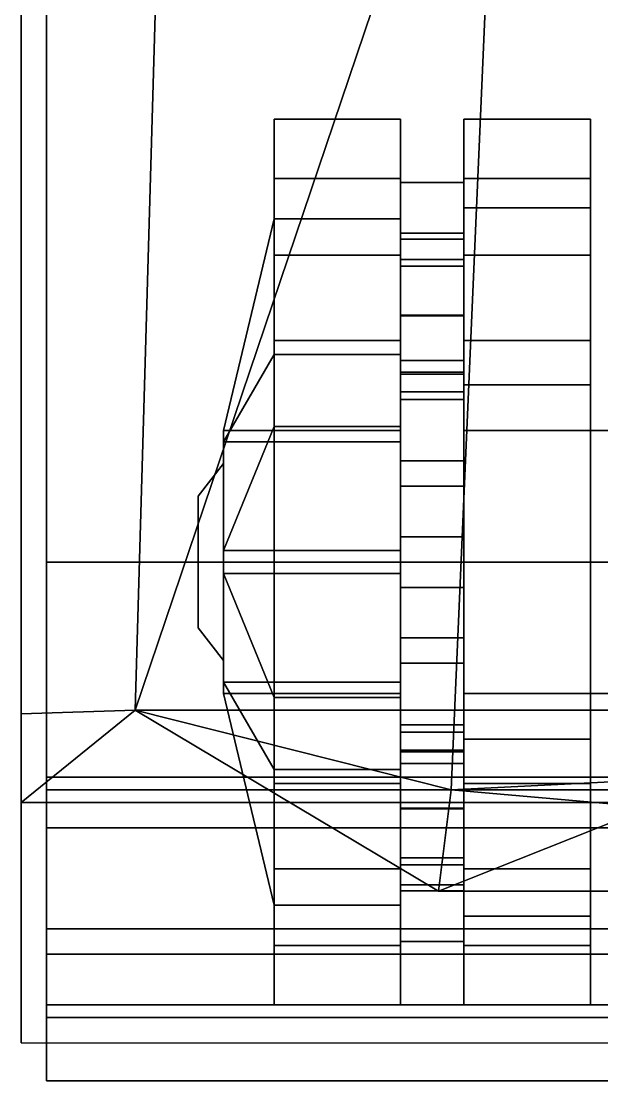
# Model space of a CAD drawing. Header units: millimetres. Extents: x -1.7 to 1.6, y -3.2 to 7.1.
# Drawn here: x -1.65 to -1.191, y -3.2 to -2.363 of the extents above; entities that cross this region are included whole.
import ezdxf

# ---------------------------------------------------------------- set-up
doc = ezdxf.new("R2010")
doc.units = ezdxf.units.MM
doc.header["$MEASUREMENT"] = 0
for name, color, linetype in [('fenders', 6, 'Continuous'), ('tracks', 3, 'Continuous'), ('wheels', 2, 'Continuous')]:
    doc.layers.add(name, color=color, linetype=linetype)

msp = doc.modelspace()

# ---------------------------------------------------------------- linework, layer by layer
for points in [[(-1.27, -2.05, 1.76), (-1.27, 1.36, 1.76), (-1.43, 1.61, 1.36071), (-1.56, -2.90717, 1.16)], [(-1.31, -2.97, 1.68), (-1.27, -2.05, 1.76), (-1.56, -2.90717, 1.16)], [(-0.91, -2.95, 1.68174), (-0.91, -2.08, 1.75739), (-1.27, -2.05, 1.76), (-1.31, -2.97, 1.68)], [(-1.56, -2.90717, 1.16), (-1.56, -2.90717, 1.16), (-1.32, -3.05, 1.66), (-1.31, -2.97, 1.68)], [(-1.56, -2.90717, 1.16), (-1.56, -2.90717, 1.16), (-0.96, -2.90717, 1.16), (-1.32, -3.05, 1.66)], [(-0.96, -2.90717, 1.16), (-0.71, -3.04234, 1.63317), (-0.71, -3.05, 1.66), (-1.32, -3.05, 1.66)], [(1.31, -2.97, 1.68), (0.91, -2.95, 1.68174), (-0.91, -2.95, 1.68174), (-1.31, -2.97, 1.68)], [(-1.31, -2.97, 1.68), (-1.32, -3.05, 1.66), (-0.71, -3.05, 1.66), (-0.71, -3.02282, 1.6668)], [(-1.31, -2.97, 1.68), (-0.71, -3.02282, 1.6668), (0.71, -3.02282, 1.6668), (1.31, -2.97, 1.68)]]:
    msp.add_3dface(points)
at = {"layer": 'fenders'}
for points in [[(-1.65, 2.56632, 1.36366), (-1.65, -2.91999, 1.12004), (-1.65, -2.90999, 1.16004), (-1.65, 2.57631, 1.40362)], [(-1.65, 2.57631, 1.40362), (-1.65, -2.90998, 1.16008), (-1.56, -2.90717, 1.16), (-1.43, 1.61, 1.36071)], [(-1.56, -2.90717, 1.16), (-1.65, -2.98, 1.15), (-0.96, -2.98, 1.15), (-0.96, -2.90717, 1.16)], [(-1.65, -2.90998, 1.16008), (-1.65, -2.98, 1.15), (-1.65, -2.98, 1.15), (-1.56, -2.90717, 1.16)], [(-1.65, -2.91998, 1.12008), (-1.65, -2.97, 1.12), (-1.65, -2.98, 1.15), (-1.65, -2.90998, 1.16008)], [(-1.65, -2.97, 1.12), (-1.65, -3.14, 0.95), (-1.65, -3.17, 0.97), (-1.65, -2.98, 1.15)], [(-1.65, -2.98, 1.15), (-1.65, -3.17, 0.97), (-0.96, -3.17, 0.97), (-0.96, -2.98, 1.15)]]:
    msp.add_3dface(points, dxfattribs=at)
at = {"layer": 'tracks'}
for points in [[(-1.03, -2.79, 1.04), (-1.03, -1.58, 1.09), (-1.63, -1.58, 1.09), (-1.63, -2.79, 1.04)], [(-1.63, -1.58, 1.09), (-1.63, -1.58, 1.03), (-1.63, -2.79, 0.98), (-1.63, -2.79, 1.04)], [(-1.63, -2.79, 0.98), (-1.63, -1.58, 1.03), (-1.03, -1.58, 1.03), (-1.03, -2.79, 0.98)], [(-1.63, -3, 0.26), (-1.63, -2.96, 0.32), (-1.63, -2.1, 0.08), (-1.63, -2.1, 0.01)], [(-1.03, -2.1, 0.01), (-1.03, -3, 0.26), (-1.63, -3, 0.26), (-1.63, -2.1, 0.01)], [(-1.63, -2.1, 0.08), (-1.63, -2.96, 0.32), (-1.03, -2.96, 0.32), (-1.03, -2.1, 0.08)], [(-1.03, -2.98, 0.99), (-1.03, -2.79, 1.04), (-1.63, -2.79, 1.04), (-1.63, -2.98, 0.99)], [(-1.63, -2.79, 1.04), (-1.63, -2.79, 0.98), (-1.63, -2.97, 0.93), (-1.63, -2.98, 0.99)], [(-1.63, -2.97, 0.93), (-1.63, -2.79, 0.98), (-1.03, -2.79, 0.98), (-1.03, -2.97, 0.93)], [(-1.63, -2.96, 0.32), (-1.63, -3.08, 0.43), (-1.03, -3.08, 0.43), (-1.03, -2.96, 0.32)], [(-1.63, -3.15, 0.41), (-1.63, -3.08, 0.43), (-1.63, -2.96, 0.32), (-1.63, -3, 0.26)], [(-1.63, -2.98, 0.99), (-1.63, -2.97, 0.93), (-1.63, -3.1, 0.8), (-1.63, -3.15, 0.84)], [(-1.63, -3.1, 0.8), (-1.63, -2.97, 0.93), (-1.03, -2.97, 0.93), (-1.03, -3.1, 0.8)], [(-1.03, -3.15, 0.84), (-1.03, -2.98, 0.99), (-1.63, -2.98, 0.99), (-1.63, -3.15, 0.84)], [(-1.03, -3, 0.26), (-1.03, -3.15, 0.41), (-1.63, -3.15, 0.41), (-1.63, -3, 0.26)], [(-1.63, -3.08, 0.43), (-1.63, -3.14, 0.57), (-1.03, -3.14, 0.57), (-1.03, -3.08, 0.43)], [(-1.63, -3.2, 0.56), (-1.63, -3.14, 0.57), (-1.63, -3.08, 0.43), (-1.63, -3.15, 0.41)], [(-1.63, -3.15, 0.84), (-1.63, -3.1, 0.8), (-1.63, -3.14, 0.67), (-1.63, -3.2, 0.69)], [(-1.63, -3.14, 0.67), (-1.63, -3.1, 0.8), (-1.03, -3.1, 0.8), (-1.03, -3.14, 0.67)], [(-1.63, -3.14, 0.57), (-1.63, -3.14, 0.67), (-1.03, -3.14, 0.67), (-1.03, -3.14, 0.57)], [(-1.63, -3.2, 0.69), (-1.63, -3.14, 0.67), (-1.63, -3.14, 0.57), (-1.63, -3.2, 0.56)], [(-1.03, -3.15, 0.41), (-1.03, -3.2, 0.56), (-1.63, -3.2, 0.56), (-1.63, -3.15, 0.41)], [(-1.03, -3.2, 0.69), (-1.03, -3.15, 0.84), (-1.63, -3.15, 0.84), (-1.63, -3.2, 0.69)], [(-1.03, -3.2, 0.56), (-1.03, -3.2, 0.69), (-1.63, -3.2, 0.69), (-1.63, -3.2, 0.56)]]:
    msp.add_3dface(points, dxfattribs=at)
at = {"layer": 'wheels'}
for points in [[(-1.35, -2.48689, 0.805), (-1.35, -2.44, 0.63), (-1.45, -2.44, 0.63), (-1.45, -2.48689, 0.805)], [(-1.35, -2.44, 0.63), (-1.35, -2.48689, 0.455), (-1.45, -2.48689, 0.455), (-1.45, -2.44, 0.63)], [(-1.45, -2.48689, 0.805), (-1.45, -2.44, 0.63), (-1.45, -2.49, 0.63), (-1.45, -2.53019, 0.78)], [(-1.45, -2.44, 0.63), (-1.45, -2.48689, 0.455), (-1.45, -2.53019, 0.48), (-1.45, -2.49, 0.63)], [(-1.35, -2.53019, 0.78), (-1.35, -2.49, 0.63), (-1.35, -2.44, 0.63), (-1.35, -2.48689, 0.805)], [(-1.35, -2.49, 0.63), (-1.35, -2.53019, 0.48), (-1.35, -2.48689, 0.455), (-1.35, -2.44, 0.63)], [(-1.2, -2.48689, 0.805), (-1.2, -2.44, 0.63), (-1.3, -2.44, 0.63), (-1.3, -2.48689, 0.805)], [(-1.2, -2.44, 0.63), (-1.2, -2.48689, 0.455), (-1.3, -2.48689, 0.455), (-1.3, -2.44, 0.63)], [(-1.3, -2.48689, 0.805), (-1.3, -2.44, 0.63), (-1.3, -2.49, 0.63), (-1.3, -2.53019, 0.78)], [(-1.3, -2.44, 0.63), (-1.3, -2.48689, 0.455), (-1.3, -2.53019, 0.48), (-1.3, -2.49, 0.63)], [(-1.2, -2.53019, 0.78), (-1.2, -2.49, 0.63), (-1.2, -2.44, 0.63), (-1.2, -2.48689, 0.805)], [(-1.2, -2.49, 0.63), (-1.2, -2.53019, 0.48), (-1.2, -2.48689, 0.455), (-1.2, -2.44, 0.63)], [(-1.35, -2.615, 0.93311), (-1.35, -2.48689, 0.805), (-1.45, -2.48689, 0.805), (-1.45, -2.615, 0.93311)], [(-1.35, -2.48689, 0.455), (-1.35, -2.615, 0.32689), (-1.45, -2.615, 0.32689), (-1.45, -2.48689, 0.455)], [(-1.45, -2.615, 0.93311), (-1.45, -2.48689, 0.805), (-1.45, -2.53019, 0.78), (-1.45, -2.64, 0.88981)], [(-1.45, -2.48689, 0.455), (-1.45, -2.615, 0.32689), (-1.45, -2.64, 0.37019), (-1.45, -2.53019, 0.48)], [(-1.35, -2.64, 0.88981), (-1.35, -2.53019, 0.78), (-1.35, -2.48689, 0.805), (-1.35, -2.615, 0.93311)], [(-1.35, -2.53019, 0.48), (-1.35, -2.64, 0.37019), (-1.35, -2.615, 0.32689), (-1.35, -2.48689, 0.455)], [(-1.2, -2.615, 0.93311), (-1.2, -2.48689, 0.805), (-1.3, -2.48689, 0.805), (-1.3, -2.615, 0.93311)], [(-1.2, -2.48689, 0.455), (-1.2, -2.615, 0.32689), (-1.3, -2.615, 0.32689), (-1.3, -2.48689, 0.455)], [(-1.3, -2.615, 0.93311), (-1.3, -2.48689, 0.805), (-1.3, -2.53019, 0.78), (-1.3, -2.64, 0.88981)], [(-1.3, -2.48689, 0.455), (-1.3, -2.615, 0.32689), (-1.3, -2.64, 0.37019), (-1.3, -2.53019, 0.48)], [(-1.2, -2.64, 0.88981), (-1.2, -2.53019, 0.78), (-1.2, -2.48689, 0.805), (-1.2, -2.615, 0.93311)], [(-1.2, -2.53019, 0.48), (-1.2, -2.64, 0.37019), (-1.2, -2.615, 0.32689), (-1.2, -2.48689, 0.455)], [(-1.45, -2.53019, 0.78), (-1.45, -2.49, 0.63), (-1.45, -2.51881, 0.66288), (-1.45, -2.54751, 0.77)], [(-1.45, -2.49, 0.63), (-1.45, -2.51881, 0.59712), (-1.45, -2.51881, 0.66288), (-1.45, -2.49, 0.63)], [(-1.45, -2.49, 0.63), (-1.45, -2.53019, 0.48), (-1.45, -2.54751, 0.49), (-1.45, -2.51881, 0.59712)], [(-1.3, -2.53019, 0.78), (-1.3, -2.49, 0.63), (-1.35, -2.49, 0.63), (-1.35, -2.53019, 0.78)], [(-1.3, -2.49, 0.63), (-1.3, -2.53019, 0.48), (-1.35, -2.53019, 0.48), (-1.35, -2.49, 0.63)], [(-1.2, -2.49, 0.63), (-1.2, -2.53019, 0.78), (-1.2, -2.54751, 0.77), (-1.2, -2.51, 0.63)], [(-1.2, -2.53019, 0.48), (-1.2, -2.49, 0.63), (-1.2, -2.51, 0.63), (-1.2, -2.54751, 0.49)], [(-1.2, -2.51, 0.63), (-1.2, -2.54751, 0.77), (-1.3, -2.54751, 0.77), (-1.3, -2.51, 0.63)], [(-1.2, -2.54751, 0.49), (-1.2, -2.51, 0.63), (-1.3, -2.51, 0.63), (-1.3, -2.54751, 0.49)], [(-1.3, -2.55081, 0.67572), (-1.3, -2.55081, 0.67572), (-1.3, -2.68608, 0.57), (-1.3, -2.51, 0.63)], [(-1.3, -2.54751, 0.77), (-1.3, -2.54751, 0.77), (-1.3, -2.53483, 0.70804), (-1.3, -2.51, 0.63)], [(-1.3, -2.53483, 0.70804), (-1.3, -2.53483, 0.70804), (-1.3, -2.55081, 0.67572), (-1.3, -2.51, 0.63)], [(-1.3, -2.59546, 0.58696), (-1.3, -2.59546, 0.58696), (-1.3, -2.51, 0.63), (-1.3, -2.68608, 0.57)], [(-1.3, -2.55081, 0.58428), (-1.3, -2.55081, 0.58428), (-1.3, -2.51, 0.63), (-1.3, -2.59546, 0.58696)], [(-1.3, -2.53483, 0.55196), (-1.3, -2.53483, 0.55196), (-1.3, -2.51, 0.63), (-1.3, -2.55081, 0.58428)], [(-1.3, -2.54751, 0.49), (-1.3, -2.54751, 0.49), (-1.3, -2.51, 0.63), (-1.3, -2.53483, 0.55196)], [(-1.45, -2.51881, 0.59712), (-1.49, -2.68608, 0.58039), (-1.49, -2.68608, 0.67961), (-1.45, -2.51881, 0.66288)], [(-1.35, -2.51881, 0.59712), (-1.35, -2.68608, 0.58039), (-1.49, -2.68608, 0.58039), (-1.45, -2.51881, 0.59712)], [(-1.35, -2.68608, 0.67961), (-1.35, -2.51881, 0.66288), (-1.45, -2.51881, 0.66288), (-1.49, -2.68608, 0.67961)], [(-1.35, -2.51881, 0.66288), (-1.35, -2.54751, 0.77), (-1.45, -2.54751, 0.77), (-1.45, -2.51881, 0.66288)], [(-1.35, -2.54751, 0.49), (-1.35, -2.51881, 0.59712), (-1.45, -2.51881, 0.59712), (-1.45, -2.54751, 0.49)], [(-1.35, -2.53483, 0.70804), (-1.35, -2.51881, 0.66288), (-1.35, -2.55081, 0.67572)], [(-1.35, -2.54751, 0.77), (-1.35, -2.51881, 0.66288), (-1.35, -2.53483, 0.70804)], [(-1.35, -2.55081, 0.67572), (-1.35, -2.51881, 0.66288), (-1.35, -2.59546, 0.67304)], [(-1.35, -2.59546, 0.67304), (-1.35, -2.51881, 0.66288), (-1.35, -2.68608, 0.67961)], [(-1.35, -2.55081, 0.58428), (-1.35, -2.59546, 0.58696), (-1.35, -2.51881, 0.59712)], [(-1.35, -2.59546, 0.58696), (-1.35, -2.68608, 0.58039), (-1.35, -2.51881, 0.59712)], [(-1.35, -2.53483, 0.55196), (-1.35, -2.55081, 0.58428), (-1.35, -2.51881, 0.59712)], [(-1.35, -2.54751, 0.49), (-1.35, -2.53483, 0.55196), (-1.35, -2.51881, 0.59712)], [(-1.45, -2.64, 0.88981), (-1.45, -2.53019, 0.78), (-1.45, -2.54751, 0.77), (-1.45, -2.62593, 0.84842)], [(-1.45, -2.53019, 0.48), (-1.45, -2.64, 0.37019), (-1.45, -2.62593, 0.41158), (-1.45, -2.54751, 0.49)], [(-1.3, -2.64, 0.88981), (-1.3, -2.53019, 0.78), (-1.35, -2.53019, 0.78), (-1.35, -2.64, 0.88981)], [(-1.3, -2.53019, 0.48), (-1.3, -2.64, 0.37019), (-1.35, -2.64, 0.37019), (-1.35, -2.53019, 0.48)], [(-1.3, -2.53483, 0.70804), (-1.3, -2.55617, 0.765), (-1.35, -2.55617, 0.765), (-1.35, -2.53483, 0.70804)], [(-1.35, -2.54751, 0.77), (-1.35, -2.53483, 0.70804), (-1.35, -2.55617, 0.765)], [(-1.3, -2.55081, 0.67572), (-1.3, -2.53483, 0.70804), (-1.35, -2.53483, 0.70804), (-1.35, -2.55081, 0.67572)], [(-1.3, -2.53483, 0.55196), (-1.3, -2.55081, 0.58428), (-1.35, -2.55081, 0.58428), (-1.35, -2.53483, 0.55196)], [(-1.3, -2.55617, 0.495), (-1.3, -2.53483, 0.55196), (-1.35, -2.53483, 0.55196), (-1.35, -2.55617, 0.495)], [(-1.35, -2.54751, 0.49), (-1.35, -2.55617, 0.495), (-1.35, -2.53483, 0.55196)], [(-1.3, -2.54751, 0.77), (-1.3, -2.54751, 0.77), (-1.3, -2.55617, 0.765), (-1.3, -2.53483, 0.70804)], [(-1.3, -2.54751, 0.49), (-1.3, -2.54751, 0.49), (-1.3, -2.53483, 0.55196), (-1.3, -2.55617, 0.495)], [(-1.2, -2.64, 0.37019), (-1.2, -2.53019, 0.48), (-1.2, -2.54751, 0.49), (-1.2, -2.65, 0.38751)], [(-1.2, -2.53019, 0.78), (-1.2, -2.64, 0.88981), (-1.2, -2.65, 0.87249), (-1.2, -2.54751, 0.77)], [(-1.35, -2.54751, 0.77), (-1.35, -2.62593, 0.84842), (-1.45, -2.62593, 0.84842), (-1.45, -2.54751, 0.77)], [(-1.35, -2.62593, 0.41158), (-1.35, -2.54751, 0.49), (-1.45, -2.54751, 0.49), (-1.45, -2.62593, 0.41158)], [(-1.35, -2.54751, 0.77), (-1.35, -2.55617, 0.765), (-1.35, -2.59483, 0.81196)], [(-1.35, -2.54751, 0.77), (-1.35, -2.59483, 0.81196), (-1.35, -2.62593, 0.84842)], [(-1.35, -2.54751, 0.49), (-1.35, -2.59483, 0.44804), (-1.35, -2.55617, 0.495)], [(-1.35, -2.54751, 0.49), (-1.35, -2.62593, 0.41158), (-1.35, -2.59483, 0.44804)], [(-1.3, -2.59546, 0.67304), (-1.3, -2.55081, 0.67572), (-1.35, -2.55081, 0.67572), (-1.35, -2.59546, 0.67304)], [(-1.3, -2.55081, 0.58428), (-1.3, -2.59546, 0.58696), (-1.35, -2.59546, 0.58696), (-1.35, -2.55081, 0.58428)], [(-1.2, -2.54751, 0.77), (-1.2, -2.65, 0.87249), (-1.3, -2.65, 0.87249), (-1.3, -2.54751, 0.77)], [(-1.2, -2.65, 0.38751), (-1.2, -2.54751, 0.49), (-1.3, -2.54751, 0.49), (-1.3, -2.65, 0.38751)], [(-1.3, -2.54751, 0.77), (-1.3, -2.54751, 0.77), (-1.3, -2.65, 0.87249), (-1.3, -2.59483, 0.81196)], [(-1.3, -2.54751, 0.77), (-1.3, -2.54751, 0.77), (-1.3, -2.59483, 0.81196), (-1.3, -2.55617, 0.765)], [(-1.3, -2.54751, 0.49), (-1.3, -2.54751, 0.49), (-1.3, -2.55617, 0.495), (-1.3, -2.59483, 0.44804)], [(-1.3, -2.54751, 0.49), (-1.3, -2.54751, 0.49), (-1.3, -2.59483, 0.44804), (-1.3, -2.65, 0.38751)], [(-1.3, -2.59546, 0.67304), (-1.3, -2.59546, 0.67304), (-1.3, -2.68608, 0.57), (-1.3, -2.55081, 0.67572)], [(-1.3, -2.55617, 0.765), (-1.3, -2.59483, 0.81196), (-1.35, -2.59483, 0.81196), (-1.35, -2.55617, 0.765)], [(-1.3, -2.59483, 0.44804), (-1.3, -2.55617, 0.495), (-1.35, -2.55617, 0.495), (-1.35, -2.59483, 0.44804)], [(-1.3, -2.59483, 0.81196), (-1.3, -2.63081, 0.81428), (-1.35, -2.63081, 0.81428), (-1.35, -2.59483, 0.81196)], [(-1.35, -2.59483, 0.81196), (-1.35, -2.63081, 0.81428), (-1.35, -2.62593, 0.84842)], [(-1.3, -2.63081, 0.44572), (-1.3, -2.59483, 0.44804), (-1.35, -2.59483, 0.44804), (-1.35, -2.63081, 0.44572)], [(-1.35, -2.59483, 0.44804), (-1.35, -2.62593, 0.41158), (-1.35, -2.63081, 0.44572)], [(-1.3, -2.64144, 0.69268), (-1.3, -2.59546, 0.67304), (-1.35, -2.59546, 0.67304), (-1.35, -2.64144, 0.69268)], [(-1.35, -2.64144, 0.69268), (-1.35, -2.59546, 0.67304), (-1.35, -2.68608, 0.67961)], [(-1.3, -2.59546, 0.58696), (-1.3, -2.64144, 0.56732), (-1.35, -2.64144, 0.56732), (-1.35, -2.59546, 0.58696)], [(-1.35, -2.59546, 0.58696), (-1.35, -2.64144, 0.56732), (-1.35, -2.68608, 0.57), (-1.35, -2.68608, 0.58039)], [(-1.3, -2.59483, 0.81196), (-1.3, -2.59483, 0.81196), (-1.3, -2.65, 0.87249), (-1.3, -2.63081, 0.81428)], [(-1.3, -2.59483, 0.44804), (-1.3, -2.59483, 0.44804), (-1.3, -2.63081, 0.44572), (-1.3, -2.65, 0.38751)], [(-1.3, -2.68608, 0.69), (-1.3, -2.68608, 0.69), (-1.3, -2.68608, 0.57), (-1.3, -2.59546, 0.67304)], [(-1.3, -2.68608, 0.69), (-1.3, -2.68608, 0.69), (-1.3, -2.59546, 0.67304), (-1.3, -2.64144, 0.69268)], [(-1.3, -2.68608, 0.57), (-1.3, -2.68608, 0.57), (-1.3, -2.64144, 0.56732), (-1.3, -2.59546, 0.58696)], [(-1.35, -2.79, 0.98), (-1.35, -2.615, 0.93311), (-1.45, -2.615, 0.93311), (-1.45, -2.79, 0.98)], [(-1.35, -2.615, 0.32689), (-1.35, -2.79, 0.28), (-1.45, -2.79, 0.28), (-1.45, -2.615, 0.32689)], [(-1.45, -2.79, 0.98), (-1.45, -2.615, 0.93311), (-1.45, -2.64, 0.88981), (-1.45, -2.79, 0.93)], [(-1.45, -2.615, 0.32689), (-1.45, -2.79, 0.28), (-1.45, -2.79, 0.33), (-1.45, -2.64, 0.37019)], [(-1.35, -2.79, 0.93), (-1.35, -2.64, 0.88981), (-1.35, -2.615, 0.93311), (-1.35, -2.79, 0.98)], [(-1.35, -2.64, 0.37019), (-1.35, -2.79, 0.33), (-1.35, -2.79, 0.28), (-1.35, -2.615, 0.32689)], [(-1.2, -2.79, 0.98), (-1.2, -2.615, 0.93311), (-1.3, -2.615, 0.93311), (-1.3, -2.79, 0.98)], [(-1.2, -2.615, 0.32689), (-1.2, -2.79, 0.28), (-1.3, -2.79, 0.28), (-1.3, -2.615, 0.32689)], [(-1.3, -2.79, 0.98), (-1.3, -2.615, 0.93311), (-1.3, -2.64, 0.88981), (-1.3, -2.79, 0.93)], [(-1.3, -2.615, 0.32689), (-1.3, -2.79, 0.28), (-1.3, -2.79, 0.33), (-1.3, -2.64, 0.37019)], [(-1.2, -2.79, 0.93), (-1.2, -2.64, 0.88981), (-1.2, -2.615, 0.93311), (-1.2, -2.79, 0.98)], [(-1.2, -2.64, 0.37019), (-1.2, -2.79, 0.33), (-1.2, -2.79, 0.28), (-1.2, -2.615, 0.32689)], [(-1.45, -2.62593, 0.84842), (-1.49, -2.69508, 0.6952), (-1.49, -2.781, 0.7448), (-1.45, -2.68288, 0.8813)], [(-1.35, -2.62593, 0.84842), (-1.35, -2.69508, 0.6952), (-1.49, -2.69508, 0.6952), (-1.45, -2.62593, 0.84842)], [(-1.45, -2.68288, 0.3787), (-1.49, -2.781, 0.5152), (-1.49, -2.69508, 0.5648), (-1.45, -2.62593, 0.41158)], [(-1.35, -2.69508, 0.5648), (-1.35, -2.62593, 0.41158), (-1.45, -2.62593, 0.41158), (-1.49, -2.69508, 0.5648)], [(-1.45, -2.64, 0.88981), (-1.45, -2.62593, 0.84842), (-1.45, -2.68288, 0.8813), (-1.45, -2.64, 0.88981)], [(-1.45, -2.64, 0.37019), (-1.45, -2.68288, 0.3787), (-1.45, -2.62593, 0.41158), (-1.45, -2.64, 0.37019)], [(-1.35, -2.63081, 0.81428), (-1.35, -2.65546, 0.77696), (-1.35, -2.62593, 0.84842)], [(-1.35, -2.65546, 0.77696), (-1.35, -2.69508, 0.6952), (-1.35, -2.62593, 0.84842)], [(-1.35, -2.63081, 0.44572), (-1.35, -2.62593, 0.41158), (-1.35, -2.65546, 0.48304)], [(-1.35, -2.65546, 0.48304), (-1.35, -2.62593, 0.41158), (-1.35, -2.69508, 0.5648)], [(-1.3, -2.63081, 0.81428), (-1.3, -2.65546, 0.77696), (-1.35, -2.65546, 0.77696), (-1.35, -2.63081, 0.81428)], [(-1.3, -2.65546, 0.48304), (-1.3, -2.63081, 0.44572), (-1.35, -2.63081, 0.44572), (-1.35, -2.65546, 0.48304)], [(-1.3, -2.63081, 0.81428), (-1.3, -2.63081, 0.81428), (-1.3, -2.65, 0.87249), (-1.3, -2.65546, 0.77696)], [(-1.3, -2.63081, 0.44572), (-1.3, -2.63081, 0.44572), (-1.3, -2.79, 0.51), (-1.3, -2.65, 0.38751)], [(-1.3, -2.65546, 0.48304), (-1.3, -2.65546, 0.48304), (-1.3, -2.79, 0.51), (-1.3, -2.63081, 0.44572)], [(-1.45, -2.79, 0.93), (-1.45, -2.64, 0.88981), (-1.45, -2.68288, 0.8813), (-1.45, -2.79, 0.91)], [(-1.45, -2.64, 0.37019), (-1.45, -2.79, 0.33), (-1.45, -2.79, 0.35), (-1.45, -2.68288, 0.3787)], [(-1.3, -2.79, 0.93), (-1.3, -2.64, 0.88981), (-1.35, -2.64, 0.88981), (-1.35, -2.79, 0.93)], [(-1.3, -2.64, 0.37019), (-1.3, -2.79, 0.33), (-1.35, -2.79, 0.33), (-1.35, -2.64, 0.37019)], [(-1.3, -2.66144, 0.72732), (-1.3, -2.64144, 0.69268), (-1.35, -2.64144, 0.69268), (-1.35, -2.66144, 0.72732)], [(-1.35, -2.66144, 0.72732), (-1.35, -2.64144, 0.69268), (-1.35, -2.68608, 0.67961), (-1.35, -2.68608, 0.69)], [(-1.3, -2.64144, 0.56732), (-1.3, -2.66144, 0.53268), (-1.35, -2.66144, 0.53268), (-1.35, -2.64144, 0.56732)], [(-1.35, -2.64144, 0.56732), (-1.35, -2.66144, 0.53268), (-1.35, -2.69508, 0.5648), (-1.35, -2.68608, 0.57)], [(-1.3, -2.68608, 0.69), (-1.3, -2.68608, 0.69), (-1.3, -2.64144, 0.69268), (-1.3, -2.66144, 0.72732)], [(-1.3, -2.68608, 0.57), (-1.3, -2.68608, 0.57), (-1.3, -2.66144, 0.53268), (-1.3, -2.64144, 0.56732)], [(-1.2, -2.79, 0.33), (-1.2, -2.64, 0.37019), (-1.2, -2.65, 0.38751), (-1.2, -2.79, 0.35)], [(-1.2, -2.64, 0.88981), (-1.2, -2.79, 0.93), (-1.2, -2.79, 0.91), (-1.2, -2.65, 0.87249)], [(-1.2, -2.65, 0.87249), (-1.2, -2.79, 0.91), (-1.3, -2.79, 0.91), (-1.3, -2.65, 0.87249)], [(-1.2, -2.79, 0.35), (-1.2, -2.65, 0.38751), (-1.3, -2.65, 0.38751), (-1.3, -2.79, 0.35)], [(-1.3, -2.71, 0.86), (-1.3, -2.71, 0.86), (-1.3, -2.68608, 0.69), (-1.3, -2.65, 0.87249)], [(-1.3, -2.73, 0.89), (-1.3, -2.73, 0.89), (-1.3, -2.71, 0.86), (-1.3, -2.65, 0.87249)], [(-1.3, -2.79, 0.91), (-1.3, -2.79, 0.91), (-1.3, -2.73, 0.89), (-1.3, -2.65, 0.87249)], [(-1.3, -2.65546, 0.77696), (-1.3, -2.65546, 0.77696), (-1.3, -2.65, 0.87249), (-1.3, -2.68608, 0.69)], [(-1.3, -2.73, 0.44), (-1.3, -2.73, 0.44), (-1.3, -2.65, 0.38751), (-1.3, -2.79, 0.51)], [(-1.3, -2.71, 0.4), (-1.3, -2.71, 0.4), (-1.3, -2.65, 0.38751), (-1.3, -2.73, 0.44)], [(-1.3, -2.73, 0.37), (-1.3, -2.73, 0.37), (-1.3, -2.65, 0.38751), (-1.3, -2.71, 0.4)], [(-1.3, -2.79, 0.35), (-1.3, -2.79, 0.35), (-1.3, -2.65, 0.38751), (-1.3, -2.73, 0.37)], [(-1.3, -2.65546, 0.77696), (-1.3, -2.66144, 0.72732), (-1.35, -2.66144, 0.72732), (-1.35, -2.65546, 0.77696)], [(-1.35, -2.65546, 0.77696), (-1.35, -2.66144, 0.72732), (-1.35, -2.68608, 0.69), (-1.35, -2.69508, 0.6952)], [(-1.3, -2.66144, 0.53268), (-1.3, -2.65546, 0.48304), (-1.35, -2.65546, 0.48304), (-1.35, -2.66144, 0.53268)], [(-1.35, -2.66144, 0.53268), (-1.35, -2.65546, 0.48304), (-1.35, -2.69508, 0.5648)], [(-1.3, -2.68608, 0.69), (-1.3, -2.68608, 0.69), (-1.3, -2.66144, 0.72732), (-1.3, -2.65546, 0.77696)], [(-1.3, -2.68608, 0.57), (-1.3, -2.68608, 0.57), (-1.3, -2.79, 0.51), (-1.3, -2.65546, 0.48304)], [(-1.3, -2.68608, 0.57), (-1.3, -2.68608, 0.57), (-1.3, -2.65546, 0.48304), (-1.3, -2.66144, 0.53268)], [(-1.35, -2.781, 0.7448), (-1.35, -2.68288, 0.8813), (-1.45, -2.68288, 0.8813), (-1.49, -2.781, 0.7448)], [(-1.35, -2.68288, 0.3787), (-1.35, -2.781, 0.5152), (-1.49, -2.781, 0.5152), (-1.45, -2.68288, 0.3787)], [(-1.35, -2.69508, 0.6952), (-1.35, -2.68608, 0.69), (-1.49, -2.68608, 0.69), (-1.49, -2.69508, 0.6952)], [(-1.35, -2.68608, 0.58039), (-1.35, -2.68608, 0.57), (-1.49, -2.68608, 0.57), (-1.49, -2.68608, 0.58039)], [(-1.35, -2.68608, 0.69), (-1.35, -2.68608, 0.67961), (-1.49, -2.68608, 0.67961), (-1.49, -2.68608, 0.69)], [(-1.35, -2.68608, 0.57), (-1.35, -2.69508, 0.5648), (-1.49, -2.69508, 0.5648), (-1.49, -2.68608, 0.57)], [(-1.49, -2.79, 0.75), (-1.49, -2.68608, 0.69), (-1.49, -2.71206, 0.675), (-1.49, -2.79, 0.72)], [(-1.49, -2.68608, 0.69), (-1.49, -2.68608, 0.57), (-1.49, -2.71206, 0.585), (-1.49, -2.71206, 0.675)], [(-1.49, -2.68608, 0.57), (-1.49, -2.79, 0.51), (-1.49, -2.79, 0.54), (-1.49, -2.71206, 0.585)], [(-1.35, -2.68288, 0.8813), (-1.35, -2.79, 0.91), (-1.45, -2.79, 0.91), (-1.45, -2.68288, 0.8813)], [(-1.35, -2.79, 0.35), (-1.35, -2.68288, 0.3787), (-1.45, -2.68288, 0.3787), (-1.45, -2.79, 0.35)], [(-1.35, -2.73, 0.82), (-1.35, -2.68288, 0.8813), (-1.35, -2.781, 0.7448)], [(-1.35, -2.71, 0.86), (-1.35, -2.68288, 0.8813), (-1.35, -2.73, 0.82)], [(-1.35, -2.73, 0.89), (-1.35, -2.68288, 0.8813), (-1.35, -2.71, 0.86)], [(-1.35, -2.79, 0.91), (-1.35, -2.68288, 0.8813), (-1.35, -2.73, 0.89)], [(-1.35, -2.71, 0.4), (-1.35, -2.73, 0.44), (-1.35, -2.68288, 0.3787)], [(-1.35, -2.73, 0.44), (-1.35, -2.781, 0.5152), (-1.35, -2.68288, 0.3787)], [(-1.35, -2.73, 0.37), (-1.35, -2.71, 0.4), (-1.35, -2.68288, 0.3787)], [(-1.35, -2.79, 0.35), (-1.35, -2.73, 0.37), (-1.35, -2.68288, 0.3787)], [(-0.96, -2.79, 0.75), (-0.96, -2.68608, 0.69), (-1.3, -2.68608, 0.69), (-1.3, -2.79, 0.75)], [(-0.96, -2.68608, 0.69), (-0.96, -2.68608, 0.57), (-1.3, -2.68608, 0.57), (-1.3, -2.68608, 0.69)], [(-0.96, -2.68608, 0.57), (-0.96, -2.79, 0.51), (-1.3, -2.79, 0.51), (-1.3, -2.68608, 0.57)], [(-1.3, -2.79, 0.75), (-1.3, -2.79, 0.75), (-1.3, -2.68608, 0.69), (-1.3, -2.73, 0.82)], [(-1.3, -2.73, 0.82), (-1.3, -2.73, 0.82), (-1.3, -2.68608, 0.69), (-1.3, -2.71, 0.86)], [(-1.49, -2.79, 0.72), (-1.49, -2.71206, 0.675), (-1.51, -2.73804, 0.66), (-1.51, -2.79, 0.69)], [(-1.49, -2.71206, 0.675), (-1.49, -2.71206, 0.585), (-1.51, -2.73804, 0.6), (-1.51, -2.73804, 0.66)], [(-1.49, -2.71206, 0.585), (-1.49, -2.79, 0.54), (-1.51, -2.79, 0.57), (-1.51, -2.73804, 0.6)], [(-1.3, -2.71, 0.86), (-1.3, -2.73, 0.89), (-1.35, -2.73, 0.89), (-1.35, -2.71, 0.86)], [(-1.3, -2.73, 0.82), (-1.3, -2.71, 0.86), (-1.35, -2.71, 0.86), (-1.35, -2.73, 0.82)], [(-1.3, -2.71, 0.4), (-1.3, -2.73, 0.44), (-1.35, -2.73, 0.44), (-1.35, -2.71, 0.4)], [(-1.3, -2.73, 0.37), (-1.3, -2.71, 0.4), (-1.35, -2.71, 0.4), (-1.35, -2.73, 0.37)], [(-1.3, -2.73, 0.89), (-1.3, -2.79, 0.9), (-1.35, -2.79, 0.9), (-1.35, -2.73, 0.89)], [(-1.3, -2.77, 0.79), (-1.3, -2.73, 0.82), (-1.35, -2.73, 0.82), (-1.35, -2.77, 0.79)], [(-1.35, -2.77, 0.79), (-1.35, -2.73, 0.82), (-1.35, -2.781, 0.7448)], [(-1.35, -2.79, 0.91), (-1.35, -2.73, 0.89), (-1.35, -2.79, 0.9)], [(-1.3, -2.73, 0.44), (-1.3, -2.77, 0.47), (-1.35, -2.77, 0.47), (-1.35, -2.73, 0.44)], [(-1.35, -2.73, 0.44), (-1.35, -2.77, 0.47), (-1.35, -2.79, 0.51), (-1.35, -2.781, 0.5152)], [(-1.3, -2.79, 0.36), (-1.3, -2.73, 0.37), (-1.35, -2.73, 0.37), (-1.35, -2.79, 0.36)], [(-1.35, -2.79, 0.35), (-1.35, -2.79, 0.36), (-1.35, -2.73, 0.37)], [(-1.3, -2.79, 0.75), (-1.3, -2.79, 0.75), (-1.3, -2.73, 0.82), (-1.3, -2.77, 0.79)], [(-1.3, -2.79, 0.91), (-1.3, -2.79, 0.91), (-1.3, -2.79, 0.9), (-1.3, -2.73, 0.89)], [(-1.3, -2.79, 0.51), (-1.3, -2.79, 0.51), (-1.3, -2.77, 0.47), (-1.3, -2.73, 0.44)], [(-1.3, -2.79, 0.35), (-1.3, -2.79, 0.35), (-1.3, -2.73, 0.37), (-1.3, -2.79, 0.36)], [(-1.51, -2.79, 0.69), (-1.51, -2.73804, 0.66), (-1.51, -2.73804, 0.6), (-1.51, -2.84196, 0.66)], [(-1.51, -2.84196, 0.66), (-1.51, -2.73804, 0.6), (-1.51, -2.79, 0.57), (-1.51, -2.84196, 0.6)], [(-1.3, -2.81, 0.79), (-1.3, -2.77, 0.79), (-1.35, -2.77, 0.79), (-1.35, -2.81, 0.79)], [(-1.35, -2.81, 0.79), (-1.35, -2.77, 0.79), (-1.35, -2.781, 0.7448), (-1.35, -2.79, 0.75)], [(-1.3, -2.77, 0.47), (-1.3, -2.81, 0.47), (-1.35, -2.81, 0.47), (-1.35, -2.77, 0.47)], [(-1.35, -2.77, 0.47), (-1.35, -2.81, 0.47), (-1.35, -2.799, 0.5152), (-1.35, -2.79, 0.51)], [(-1.3, -2.79, 0.75), (-1.3, -2.79, 0.75), (-1.3, -2.77, 0.79), (-1.3, -2.81, 0.79)], [(-1.3, -2.79, 0.51), (-1.3, -2.79, 0.51), (-1.3, -2.81, 0.47), (-1.3, -2.77, 0.47)], [(-1.35, -2.79, 0.75), (-1.35, -2.781, 0.7448), (-1.49, -2.781, 0.7448), (-1.49, -2.79, 0.75)], [(-1.35, -2.781, 0.5152), (-1.35, -2.79, 0.51), (-1.49, -2.79, 0.51), (-1.49, -2.781, 0.5152)], [(-1.49, -2.79, 0.54), (-1.49, -2.86794, 0.585), (-1.51, -2.84196, 0.6), (-1.51, -2.79, 0.57)], [(-1.49, -2.86794, 0.675), (-1.49, -2.79, 0.72), (-1.51, -2.79, 0.69), (-1.51, -2.84196, 0.66)], [(-1.35, -2.799, 0.7448), (-1.35, -2.79, 0.75), (-1.49, -2.79, 0.75), (-1.49, -2.799, 0.7448)], [(-1.35, -2.79, 0.51), (-1.35, -2.799, 0.5152), (-1.49, -2.799, 0.5152), (-1.49, -2.79, 0.51)], [(-1.49, -2.79, 0.51), (-1.49, -2.89392, 0.57), (-1.49, -2.86794, 0.585), (-1.49, -2.79, 0.54)], [(-1.49, -2.89392, 0.69), (-1.49, -2.79, 0.75), (-1.49, -2.79, 0.72), (-1.49, -2.86794, 0.675)], [(-1.35, -2.965, 0.93311), (-1.35, -2.79, 0.98), (-1.45, -2.79, 0.98), (-1.45, -2.965, 0.93311)], [(-1.35, -2.79, 0.28), (-1.35, -2.965, 0.32689), (-1.45, -2.965, 0.32689), (-1.45, -2.79, 0.28)], [(-1.45, -2.79, 0.28), (-1.45, -2.965, 0.32689), (-1.45, -2.94, 0.37019), (-1.45, -2.79, 0.33)], [(-1.45, -2.965, 0.93311), (-1.45, -2.79, 0.98), (-1.45, -2.79, 0.93), (-1.45, -2.94, 0.88981)], [(-1.45, -2.94, 0.88981), (-1.45, -2.79, 0.93), (-1.45, -2.79, 0.91), (-1.45, -2.89712, 0.8813)], [(-1.35, -2.79, 0.91), (-1.35, -2.89712, 0.8813), (-1.45, -2.89712, 0.8813), (-1.45, -2.79, 0.91)], [(-1.45, -2.79, 0.33), (-1.45, -2.94, 0.37019), (-1.45, -2.89712, 0.3787), (-1.45, -2.79, 0.35)], [(-1.35, -2.89712, 0.3787), (-1.35, -2.79, 0.35), (-1.45, -2.79, 0.35), (-1.45, -2.89712, 0.3787)], [(-1.3, -2.94, 0.88981), (-1.3, -2.79, 0.93), (-1.35, -2.79, 0.93), (-1.35, -2.94, 0.88981)], [(-1.3, -2.79, 0.33), (-1.3, -2.94, 0.37019), (-1.35, -2.94, 0.37019), (-1.35, -2.79, 0.33)], [(-1.35, -2.79, 0.33), (-1.35, -2.94, 0.37019), (-1.35, -2.965, 0.32689), (-1.35, -2.79, 0.28)], [(-1.35, -2.94, 0.88981), (-1.35, -2.79, 0.93), (-1.35, -2.79, 0.98), (-1.35, -2.965, 0.93311)], [(-1.3, -2.79, 0.9), (-1.3, -2.85, 0.89), (-1.35, -2.85, 0.89), (-1.35, -2.79, 0.9)], [(-1.35, -2.85, 0.82), (-1.35, -2.81, 0.79), (-1.35, -2.79, 0.75), (-1.35, -2.799, 0.7448)], [(-1.35, -2.79, 0.91), (-1.35, -2.79, 0.9), (-1.35, -2.85, 0.89)], [(-1.35, -2.79, 0.91), (-1.35, -2.85, 0.89), (-1.35, -2.89712, 0.8813)], [(-1.3, -2.85, 0.37), (-1.3, -2.79, 0.36), (-1.35, -2.79, 0.36), (-1.35, -2.85, 0.37)], [(-1.35, -2.79, 0.35), (-1.35, -2.85, 0.37), (-1.35, -2.79, 0.36)], [(-1.35, -2.79, 0.35), (-1.35, -2.89712, 0.3787), (-1.35, -2.85, 0.37)], [(-1.2, -2.965, 0.93311), (-1.2, -2.79, 0.98), (-1.3, -2.79, 0.98), (-1.3, -2.965, 0.93311)], [(-1.2, -2.79, 0.28), (-1.2, -2.965, 0.32689), (-1.3, -2.965, 0.32689), (-1.3, -2.79, 0.28)], [(-1.3, -2.79, 0.28), (-1.3, -2.965, 0.32689), (-1.3, -2.94, 0.37019), (-1.3, -2.79, 0.33)], [(-1.3, -2.965, 0.93311), (-1.3, -2.79, 0.98), (-1.3, -2.79, 0.93), (-1.3, -2.94, 0.88981)], [(-1.2, -2.79, 0.91), (-1.2, -2.93, 0.87249), (-1.3, -2.93, 0.87249), (-1.3, -2.79, 0.91)], [(-1.2, -2.93, 0.38751), (-1.2, -2.79, 0.35), (-1.3, -2.79, 0.35), (-1.3, -2.93, 0.38751)], [(-0.96, -2.79, 0.51), (-0.96, -2.89392, 0.57), (-1.3, -2.89392, 0.57), (-1.3, -2.79, 0.51)], [(-0.96, -2.89392, 0.69), (-0.96, -2.79, 0.75), (-1.3, -2.79, 0.75), (-1.3, -2.89392, 0.69)], [(-1.3, -2.79, 0.91), (-1.3, -2.79, 0.91), (-1.3, -2.85, 0.89), (-1.3, -2.79, 0.9)], [(-1.3, -2.79, 0.91), (-1.3, -2.79, 0.91), (-1.3, -2.93, 0.87249), (-1.3, -2.85, 0.89)], [(-1.3, -2.85, 0.82), (-1.3, -2.85, 0.82), (-1.3, -2.93, 0.87249), (-1.3, -2.79, 0.75)], [(-1.3, -2.79, 0.75), (-1.3, -2.79, 0.75), (-1.3, -2.81, 0.79), (-1.3, -2.85, 0.82)], [(-1.3, -2.79, 0.51), (-1.3, -2.79, 0.51), (-1.3, -2.89392, 0.57), (-1.3, -2.85, 0.44)], [(-1.3, -2.79, 0.51), (-1.3, -2.79, 0.51), (-1.3, -2.85, 0.44), (-1.3, -2.81, 0.47)], [(-1.3, -2.79, 0.35), (-1.3, -2.79, 0.35), (-1.3, -2.79, 0.36), (-1.3, -2.85, 0.37)], [(-1.3, -2.79, 0.35), (-1.3, -2.79, 0.35), (-1.3, -2.85, 0.37), (-1.3, -2.93, 0.38751)], [(-1.3, -2.94919, 0.81428), (-1.3, -2.94919, 0.81428), (-1.3, -2.79, 0.75), (-1.3, -2.93, 0.87249)], [(-1.3, -2.92454, 0.77696), (-1.3, -2.92454, 0.77696), (-1.3, -2.79, 0.75), (-1.3, -2.94919, 0.81428)], [(-1.3, -2.89392, 0.69), (-1.3, -2.89392, 0.69), (-1.3, -2.79, 0.75), (-1.3, -2.92454, 0.77696)], [(-1.2, -2.79, 0.33), (-1.2, -2.94, 0.37019), (-1.2, -2.965, 0.32689), (-1.2, -2.79, 0.28)], [(-1.2, -2.94, 0.88981), (-1.2, -2.79, 0.93), (-1.2, -2.79, 0.98), (-1.2, -2.965, 0.93311)], [(-1.2, -2.94, 0.37019), (-1.2, -2.79, 0.33), (-1.2, -2.79, 0.35), (-1.2, -2.93, 0.38751)], [(-1.2, -2.79, 0.93), (-1.2, -2.94, 0.88981), (-1.2, -2.93, 0.87249), (-1.2, -2.79, 0.91)], [(-1.45, -2.89712, 0.8813), (-1.49, -2.799, 0.7448), (-1.49, -2.88492, 0.6952), (-1.45, -2.95407, 0.84842)], [(-1.35, -2.89712, 0.8813), (-1.35, -2.799, 0.7448), (-1.49, -2.799, 0.7448), (-1.45, -2.89712, 0.8813)], [(-1.45, -2.95407, 0.41158), (-1.49, -2.88492, 0.5648), (-1.49, -2.799, 0.5152), (-1.45, -2.89712, 0.3787)], [(-1.35, -2.799, 0.5152), (-1.35, -2.89712, 0.3787), (-1.45, -2.89712, 0.3787), (-1.49, -2.799, 0.5152)], [(-1.35, -2.85, 0.82), (-1.35, -2.799, 0.7448), (-1.35, -2.89712, 0.8813)], [(-1.35, -2.81, 0.47), (-1.35, -2.85, 0.44), (-1.35, -2.799, 0.5152)], [(-1.35, -2.85, 0.44), (-1.35, -2.89712, 0.3787), (-1.35, -2.799, 0.5152)], [(-1.3, -2.85, 0.82), (-1.3, -2.81, 0.79), (-1.35, -2.81, 0.79), (-1.35, -2.85, 0.82)], [(-1.3, -2.81, 0.47), (-1.3, -2.85, 0.44), (-1.35, -2.85, 0.44), (-1.35, -2.81, 0.47)], [(-1.49, -2.86794, 0.585), (-1.49, -2.86794, 0.675), (-1.51, -2.84196, 0.66), (-1.51, -2.84196, 0.6)], [(-1.3, -2.87, 0.86), (-1.3, -2.85, 0.82), (-1.35, -2.85, 0.82), (-1.35, -2.87, 0.86)], [(-1.3, -2.85, 0.89), (-1.3, -2.87, 0.86), (-1.35, -2.87, 0.86), (-1.35, -2.85, 0.89)], [(-1.35, -2.85, 0.89), (-1.35, -2.87, 0.86), (-1.35, -2.89712, 0.8813)], [(-1.35, -2.87, 0.86), (-1.35, -2.85, 0.82), (-1.35, -2.89712, 0.8813)], [(-1.3, -2.87, 0.4), (-1.3, -2.85, 0.37), (-1.35, -2.85, 0.37), (-1.35, -2.87, 0.4)], [(-1.35, -2.85, 0.37), (-1.35, -2.89712, 0.3787), (-1.35, -2.87, 0.4)], [(-1.3, -2.85, 0.44), (-1.3, -2.87, 0.4), (-1.35, -2.87, 0.4), (-1.35, -2.85, 0.44)], [(-1.35, -2.87, 0.4), (-1.35, -2.89712, 0.3787), (-1.35, -2.85, 0.44)], [(-1.3, -2.85, 0.89), (-1.3, -2.85, 0.89), (-1.3, -2.93, 0.87249), (-1.3, -2.87, 0.86)], [(-1.3, -2.87, 0.86), (-1.3, -2.87, 0.86), (-1.3, -2.93, 0.87249), (-1.3, -2.85, 0.82)], [(-1.3, -2.85, 0.44), (-1.3, -2.85, 0.44), (-1.3, -2.89392, 0.57), (-1.3, -2.87, 0.4)], [(-1.3, -2.85, 0.37), (-1.3, -2.85, 0.37), (-1.3, -2.87, 0.4), (-1.3, -2.93, 0.38751)], [(-1.49, -2.89392, 0.57), (-1.49, -2.89392, 0.69), (-1.49, -2.86794, 0.675), (-1.49, -2.86794, 0.585)], [(-1.3, -2.87, 0.4), (-1.3, -2.87, 0.4), (-1.3, -2.89392, 0.57), (-1.3, -2.93, 0.38751)], [(-1.35, -2.88492, 0.6952), (-1.35, -2.95407, 0.84842), (-1.45, -2.95407, 0.84842), (-1.49, -2.88492, 0.6952)], [(-1.35, -2.89392, 0.69), (-1.35, -2.88492, 0.6952), (-1.49, -2.88492, 0.6952), (-1.49, -2.89392, 0.69)], [(-1.35, -2.95407, 0.41158), (-1.35, -2.88492, 0.5648), (-1.49, -2.88492, 0.5648), (-1.45, -2.95407, 0.41158)], [(-1.35, -2.88492, 0.5648), (-1.35, -2.89392, 0.57), (-1.49, -2.89392, 0.57), (-1.49, -2.88492, 0.5648)], [(-1.35, -2.92454, 0.48304), (-1.35, -2.91856, 0.53268), (-1.35, -2.89392, 0.57), (-1.35, -2.88492, 0.5648)], [(-1.35, -2.92454, 0.48304), (-1.35, -2.88492, 0.5648), (-1.35, -2.95407, 0.41158)], [(-1.35, -2.93856, 0.69268), (-1.35, -2.91856, 0.72732), (-1.35, -2.88492, 0.6952), (-1.35, -2.89392, 0.69)], [(-1.35, -2.91856, 0.72732), (-1.35, -2.92454, 0.77696), (-1.35, -2.88492, 0.6952)], [(-1.35, -2.92454, 0.77696), (-1.35, -2.95407, 0.84842), (-1.35, -2.88492, 0.6952)], [(-1.35, -2.89392, 0.57), (-1.35, -2.89392, 0.58039), (-1.49, -2.89392, 0.58039), (-1.49, -2.89392, 0.57)], [(-1.35, -3.06119, 0.66288), (-1.35, -2.89392, 0.67961), (-1.49, -2.89392, 0.67961), (-1.45, -3.06119, 0.66288)], [(-1.35, -2.89392, 0.58039), (-1.35, -3.06119, 0.59712), (-1.45, -3.06119, 0.59712), (-1.49, -2.89392, 0.58039)], [(-1.35, -2.89392, 0.67961), (-1.35, -2.89392, 0.69), (-1.49, -2.89392, 0.69), (-1.49, -2.89392, 0.67961)], [(-1.45, -3.06119, 0.66288), (-1.49, -2.89392, 0.67961), (-1.49, -2.89392, 0.58039), (-1.45, -3.06119, 0.59712)], [(-1.45, -2.94, 0.88981), (-1.45, -2.89712, 0.8813), (-1.45, -2.95407, 0.84842), (-1.45, -2.94, 0.88981)], [(-1.45, -2.94, 0.37019), (-1.45, -2.95407, 0.41158), (-1.45, -2.89712, 0.3787), (-1.45, -2.94, 0.37019)], [(-1.35, -2.91856, 0.53268), (-1.35, -2.93856, 0.56732), (-1.35, -2.89392, 0.58039), (-1.35, -2.89392, 0.57)], [(-1.35, -2.93856, 0.56732), (-1.35, -2.98454, 0.58696), (-1.35, -2.89392, 0.58039)], [(-1.35, -2.98454, 0.58696), (-1.35, -3.06119, 0.59712), (-1.35, -2.89392, 0.58039)], [(-1.35, -2.98454, 0.67304), (-1.35, -2.93856, 0.69268), (-1.35, -2.89392, 0.69), (-1.35, -2.89392, 0.67961)], [(-1.35, -2.98454, 0.67304), (-1.35, -2.89392, 0.67961), (-1.35, -3.06119, 0.66288)], [(-0.96, -2.89392, 0.57), (-0.96, -2.89392, 0.69), (-1.3, -2.89392, 0.69), (-1.3, -2.89392, 0.57)], [(-1.3, -3.02919, 0.58428), (-1.3, -3.02919, 0.58428), (-1.3, -2.89392, 0.69), (-1.3, -3.07, 0.63)], [(-1.3, -2.98454, 0.58696), (-1.3, -2.98454, 0.58696), (-1.3, -2.89392, 0.69), (-1.3, -3.02919, 0.58428)], [(-1.3, -2.89392, 0.57), (-1.3, -2.89392, 0.57), (-1.3, -2.89392, 0.69), (-1.3, -2.98454, 0.58696)], [(-1.3, -2.89392, 0.57), (-1.3, -2.89392, 0.57), (-1.3, -2.91856, 0.53268), (-1.3, -2.92454, 0.48304)], [(-1.3, -2.92454, 0.48304), (-1.3, -2.92454, 0.48304), (-1.3, -2.93, 0.38751), (-1.3, -2.89392, 0.57)], [(-1.3, -2.89392, 0.57), (-1.3, -2.89392, 0.57), (-1.3, -2.98454, 0.58696), (-1.3, -2.93856, 0.56732)], [(-1.3, -2.89392, 0.57), (-1.3, -2.89392, 0.57), (-1.3, -2.93856, 0.56732), (-1.3, -2.91856, 0.53268)], [(-1.3, -2.89392, 0.69), (-1.3, -2.89392, 0.69), (-1.3, -2.93856, 0.69268), (-1.3, -2.98454, 0.67304)], [(-1.3, -2.98454, 0.67304), (-1.3, -2.98454, 0.67304), (-1.3, -3.07, 0.63), (-1.3, -2.89392, 0.69)], [(-1.3, -2.89392, 0.69), (-1.3, -2.89392, 0.69), (-1.3, -2.92454, 0.77696), (-1.3, -2.91856, 0.72732)], [(-1.3, -2.89392, 0.69), (-1.3, -2.89392, 0.69), (-1.3, -2.91856, 0.72732), (-1.3, -2.93856, 0.69268)], [(-1.3, -2.91856, 0.53268), (-1.3, -2.93856, 0.56732), (-1.35, -2.93856, 0.56732), (-1.35, -2.91856, 0.53268)], [(-1.3, -2.92454, 0.48304), (-1.3, -2.91856, 0.53268), (-1.35, -2.91856, 0.53268), (-1.35, -2.92454, 0.48304)], [(-1.3, -2.93856, 0.69268), (-1.3, -2.91856, 0.72732), (-1.35, -2.91856, 0.72732), (-1.35, -2.93856, 0.69268)], [(-1.3, -2.91856, 0.72732), (-1.3, -2.92454, 0.77696), (-1.35, -2.92454, 0.77696), (-1.35, -2.91856, 0.72732)], [(-1.3, -2.94919, 0.44572), (-1.3, -2.92454, 0.48304), (-1.35, -2.92454, 0.48304), (-1.35, -2.94919, 0.44572)], [(-1.35, -2.94919, 0.44572), (-1.35, -2.92454, 0.48304), (-1.35, -2.95407, 0.41158)], [(-1.3, -2.92454, 0.77696), (-1.3, -2.94919, 0.81428), (-1.35, -2.94919, 0.81428), (-1.35, -2.92454, 0.77696)], [(-1.35, -2.94919, 0.81428), (-1.35, -2.95407, 0.84842), (-1.35, -2.92454, 0.77696)], [(-1.3, -2.94919, 0.44572), (-1.3, -2.94919, 0.44572), (-1.3, -2.93, 0.38751), (-1.3, -2.92454, 0.48304)], [(-1.2, -2.93, 0.87249), (-1.2, -3.03249, 0.77), (-1.3, -3.03249, 0.77), (-1.3, -2.93, 0.87249)], [(-1.2, -3.03249, 0.49), (-1.2, -2.93, 0.38751), (-1.3, -2.93, 0.38751), (-1.3, -3.03249, 0.49)], [(-1.3, -2.98517, 0.44804), (-1.3, -2.98517, 0.44804), (-1.3, -2.93, 0.38751), (-1.3, -2.94919, 0.44572)], [(-1.3, -3.03249, 0.49), (-1.3, -3.03249, 0.49), (-1.3, -2.93, 0.38751), (-1.3, -2.98517, 0.44804)], [(-1.3, -3.03249, 0.77), (-1.3, -3.03249, 0.77), (-1.3, -2.98517, 0.81196), (-1.3, -2.93, 0.87249)], [(-1.3, -2.98517, 0.81196), (-1.3, -2.98517, 0.81196), (-1.3, -2.94919, 0.81428), (-1.3, -2.93, 0.87249)], [(-1.2, -3.04981, 0.48), (-1.2, -2.94, 0.37019), (-1.2, -2.93, 0.38751), (-1.2, -3.03249, 0.49)], [(-1.2, -2.94, 0.88981), (-1.2, -3.04981, 0.78), (-1.2, -3.03249, 0.77), (-1.2, -2.93, 0.87249)], [(-1.3, -2.93856, 0.56732), (-1.3, -2.98454, 0.58696), (-1.35, -2.98454, 0.58696), (-1.35, -2.93856, 0.56732)], [(-1.3, -2.98454, 0.67304), (-1.3, -2.93856, 0.69268), (-1.35, -2.93856, 0.69268), (-1.35, -2.98454, 0.67304)], [(-1.45, -2.965, 0.32689), (-1.45, -3.09311, 0.455), (-1.45, -3.04981, 0.48), (-1.45, -2.94, 0.37019)], [(-1.45, -3.09311, 0.805), (-1.45, -2.965, 0.93311), (-1.45, -2.94, 0.88981), (-1.45, -3.04981, 0.78)], [(-1.45, -3.04981, 0.78), (-1.45, -2.94, 0.88981), (-1.45, -2.95407, 0.84842), (-1.45, -3.03249, 0.77)], [(-1.45, -2.94, 0.37019), (-1.45, -3.04981, 0.48), (-1.45, -3.03249, 0.49), (-1.45, -2.95407, 0.41158)], [(-1.3, -3.04981, 0.78), (-1.3, -2.94, 0.88981), (-1.35, -2.94, 0.88981), (-1.35, -3.04981, 0.78)], [(-1.3, -2.94, 0.37019), (-1.3, -3.04981, 0.48), (-1.35, -3.04981, 0.48), (-1.35, -2.94, 0.37019)], [(-1.35, -2.94, 0.37019), (-1.35, -3.04981, 0.48), (-1.35, -3.09311, 0.455), (-1.35, -2.965, 0.32689)], [(-1.35, -3.04981, 0.78), (-1.35, -2.94, 0.88981), (-1.35, -2.965, 0.93311), (-1.35, -3.09311, 0.805)], [(-1.3, -2.965, 0.32689), (-1.3, -3.09311, 0.455), (-1.3, -3.04981, 0.48), (-1.3, -2.94, 0.37019)], [(-1.3, -3.09311, 0.805), (-1.3, -2.965, 0.93311), (-1.3, -2.94, 0.88981), (-1.3, -3.04981, 0.78)], [(-1.2, -2.94, 0.37019), (-1.2, -3.04981, 0.48), (-1.2, -3.09311, 0.455), (-1.2, -2.965, 0.32689)], [(-1.2, -3.04981, 0.78), (-1.2, -2.94, 0.88981), (-1.2, -2.965, 0.93311), (-1.2, -3.09311, 0.805)], [(-1.35, -2.95407, 0.84842), (-1.35, -3.03249, 0.77), (-1.45, -3.03249, 0.77), (-1.45, -2.95407, 0.84842)], [(-1.35, -3.03249, 0.49), (-1.35, -2.95407, 0.41158), (-1.45, -2.95407, 0.41158), (-1.45, -3.03249, 0.49)], [(-1.3, -2.98517, 0.44804), (-1.3, -2.94919, 0.44572), (-1.35, -2.94919, 0.44572), (-1.35, -2.98517, 0.44804)], [(-1.35, -2.98517, 0.44804), (-1.35, -2.94919, 0.44572), (-1.35, -2.95407, 0.41158)], [(-1.3, -2.94919, 0.81428), (-1.3, -2.98517, 0.81196), (-1.35, -2.98517, 0.81196), (-1.35, -2.94919, 0.81428)], [(-1.35, -2.98517, 0.81196), (-1.35, -2.95407, 0.84842), (-1.35, -2.94919, 0.81428)], [(-1.35, -3.03249, 0.49), (-1.35, -2.98517, 0.44804), (-1.35, -2.95407, 0.41158)], [(-1.35, -3.03249, 0.77), (-1.35, -2.95407, 0.84842), (-1.35, -2.98517, 0.81196)], [(-1.35, -3.09311, 0.805), (-1.35, -2.965, 0.93311), (-1.45, -2.965, 0.93311), (-1.45, -3.09311, 0.805)], [(-1.35, -2.965, 0.32689), (-1.35, -3.09311, 0.455), (-1.45, -3.09311, 0.455), (-1.45, -2.965, 0.32689)], [(-1.2, -3.09311, 0.805), (-1.2, -2.965, 0.93311), (-1.3, -2.965, 0.93311), (-1.3, -3.09311, 0.805)], [(-1.2, -2.965, 0.32689), (-1.2, -3.09311, 0.455), (-1.3, -3.09311, 0.455), (-1.3, -2.965, 0.32689)], [(-1.3, -2.98454, 0.58696), (-1.3, -3.02919, 0.58428), (-1.35, -3.02919, 0.58428), (-1.35, -2.98454, 0.58696)], [(-1.35, -3.02919, 0.58428), (-1.35, -3.06119, 0.59712), (-1.35, -2.98454, 0.58696)], [(-1.3, -3.02919, 0.67572), (-1.3, -2.98454, 0.67304), (-1.35, -2.98454, 0.67304), (-1.35, -3.02919, 0.67572)], [(-1.35, -3.02919, 0.67572), (-1.35, -2.98454, 0.67304), (-1.35, -3.06119, 0.66288)], [(-1.3, -3.02383, 0.495), (-1.3, -2.98517, 0.44804), (-1.35, -2.98517, 0.44804), (-1.35, -3.02383, 0.495)], [(-1.35, -3.03249, 0.49), (-1.35, -3.02383, 0.495), (-1.35, -2.98517, 0.44804)], [(-1.3, -2.98517, 0.81196), (-1.3, -3.02383, 0.765), (-1.35, -3.02383, 0.765), (-1.35, -2.98517, 0.81196)], [(-1.35, -3.03249, 0.77), (-1.35, -2.98517, 0.81196), (-1.35, -3.02383, 0.765)], [(-1.3, -3.02919, 0.67572), (-1.3, -3.02919, 0.67572), (-1.3, -3.07, 0.63), (-1.3, -2.98454, 0.67304)], [(-1.3, -3.03249, 0.49), (-1.3, -3.03249, 0.49), (-1.3, -2.98517, 0.44804), (-1.3, -3.02383, 0.495)], [(-1.3, -3.03249, 0.77), (-1.3, -3.03249, 0.77), (-1.3, -3.02383, 0.765), (-1.3, -2.98517, 0.81196)], [(-1.3, -3.04517, 0.55196), (-1.3, -3.02383, 0.495), (-1.35, -3.02383, 0.495), (-1.35, -3.04517, 0.55196)], [(-1.35, -3.03249, 0.49), (-1.35, -3.04517, 0.55196), (-1.35, -3.02383, 0.495)], [(-1.3, -3.02383, 0.765), (-1.3, -3.04517, 0.70804), (-1.35, -3.04517, 0.70804), (-1.35, -3.02383, 0.765)], [(-1.35, -3.03249, 0.77), (-1.35, -3.02383, 0.765), (-1.35, -3.04517, 0.70804)], [(-1.3, -3.02919, 0.58428), (-1.3, -3.04517, 0.55196), (-1.35, -3.04517, 0.55196), (-1.35, -3.02919, 0.58428)], [(-1.35, -3.04517, 0.55196), (-1.35, -3.06119, 0.59712), (-1.35, -3.02919, 0.58428)], [(-1.3, -3.04517, 0.70804), (-1.3, -3.02919, 0.67572), (-1.35, -3.02919, 0.67572), (-1.35, -3.04517, 0.70804)], [(-1.35, -3.04517, 0.70804), (-1.35, -3.02919, 0.67572), (-1.35, -3.06119, 0.66288)], [(-1.3, -3.03249, 0.49), (-1.3, -3.03249, 0.49), (-1.3, -3.02383, 0.495), (-1.3, -3.04517, 0.55196)], [(-1.3, -3.03249, 0.77), (-1.3, -3.03249, 0.77), (-1.3, -3.04517, 0.70804), (-1.3, -3.02383, 0.765)], [(-1.3, -3.04517, 0.55196), (-1.3, -3.04517, 0.55196), (-1.3, -3.02919, 0.58428), (-1.3, -3.07, 0.63)], [(-1.3, -3.04517, 0.70804), (-1.3, -3.04517, 0.70804), (-1.3, -3.07, 0.63), (-1.3, -3.02919, 0.67572)], [(-1.35, -3.03249, 0.77), (-1.35, -3.06119, 0.66288), (-1.45, -3.06119, 0.66288), (-1.45, -3.03249, 0.77)], [(-1.35, -3.06119, 0.59712), (-1.35, -3.03249, 0.49), (-1.45, -3.03249, 0.49), (-1.45, -3.06119, 0.59712)], [(-1.45, -3.09, 0.63), (-1.45, -3.04981, 0.78), (-1.45, -3.03249, 0.77), (-1.45, -3.06119, 0.66288)], [(-1.45, -3.04981, 0.48), (-1.45, -3.09, 0.63), (-1.45, -3.06119, 0.59712), (-1.45, -3.03249, 0.49)], [(-1.35, -3.03249, 0.49), (-1.35, -3.06119, 0.59712), (-1.35, -3.04517, 0.55196)], [(-1.35, -3.03249, 0.77), (-1.35, -3.04517, 0.70804), (-1.35, -3.06119, 0.66288)], [(-1.2, -3.03249, 0.77), (-1.2, -3.07, 0.63), (-1.3, -3.07, 0.63), (-1.3, -3.03249, 0.77)], [(-1.2, -3.07, 0.63), (-1.2, -3.03249, 0.49), (-1.3, -3.03249, 0.49), (-1.3, -3.07, 0.63)], [(-1.3, -3.03249, 0.49), (-1.3, -3.03249, 0.49), (-1.3, -3.04517, 0.55196), (-1.3, -3.07, 0.63)], [(-1.3, -3.03249, 0.77), (-1.3, -3.03249, 0.77), (-1.3, -3.07, 0.63), (-1.3, -3.04517, 0.70804)], [(-1.2, -3.04981, 0.78), (-1.2, -3.09, 0.63), (-1.2, -3.07, 0.63), (-1.2, -3.03249, 0.77)], [(-1.2, -3.09, 0.63), (-1.2, -3.04981, 0.48), (-1.2, -3.03249, 0.49), (-1.2, -3.07, 0.63)], [(-1.45, -3.09311, 0.455), (-1.45, -3.14, 0.63), (-1.45, -3.09, 0.63), (-1.45, -3.04981, 0.48)], [(-1.45, -3.14, 0.63), (-1.45, -3.09311, 0.805), (-1.45, -3.04981, 0.78), (-1.45, -3.09, 0.63)], [(-1.3, -3.09, 0.63), (-1.3, -3.04981, 0.78), (-1.35, -3.04981, 0.78), (-1.35, -3.09, 0.63)], [(-1.3, -3.04981, 0.48), (-1.3, -3.09, 0.63), (-1.35, -3.09, 0.63), (-1.35, -3.04981, 0.48)], [(-1.35, -3.04981, 0.48), (-1.35, -3.09, 0.63), (-1.35, -3.14, 0.63), (-1.35, -3.09311, 0.455)], [(-1.35, -3.09, 0.63), (-1.35, -3.04981, 0.78), (-1.35, -3.09311, 0.805), (-1.35, -3.14, 0.63)], [(-1.3, -3.09311, 0.455), (-1.3, -3.14, 0.63), (-1.3, -3.09, 0.63), (-1.3, -3.04981, 0.48)], [(-1.3, -3.14, 0.63), (-1.3, -3.09311, 0.805), (-1.3, -3.04981, 0.78), (-1.3, -3.09, 0.63)], [(-1.2, -3.04981, 0.48), (-1.2, -3.09, 0.63), (-1.2, -3.14, 0.63), (-1.2, -3.09311, 0.455)], [(-1.2, -3.09, 0.63), (-1.2, -3.04981, 0.78), (-1.2, -3.09311, 0.805), (-1.2, -3.14, 0.63)], [(-1.45, -3.09, 0.63), (-1.45, -3.06119, 0.66288), (-1.45, -3.06119, 0.59712), (-1.45, -3.09, 0.63)], [(-1.35, -3.14, 0.63), (-1.35, -3.09311, 0.805), (-1.45, -3.09311, 0.805), (-1.45, -3.14, 0.63)], [(-1.35, -3.09311, 0.455), (-1.35, -3.14, 0.63), (-1.45, -3.14, 0.63), (-1.45, -3.09311, 0.455)], [(-1.2, -3.14, 0.63), (-1.2, -3.09311, 0.805), (-1.3, -3.09311, 0.805), (-1.3, -3.14, 0.63)], [(-1.2, -3.09311, 0.455), (-1.2, -3.14, 0.63), (-1.3, -3.14, 0.63), (-1.3, -3.09311, 0.455)]]:
    msp.add_3dface(points, dxfattribs=at)

doc.saveas('drawing.dxf')
